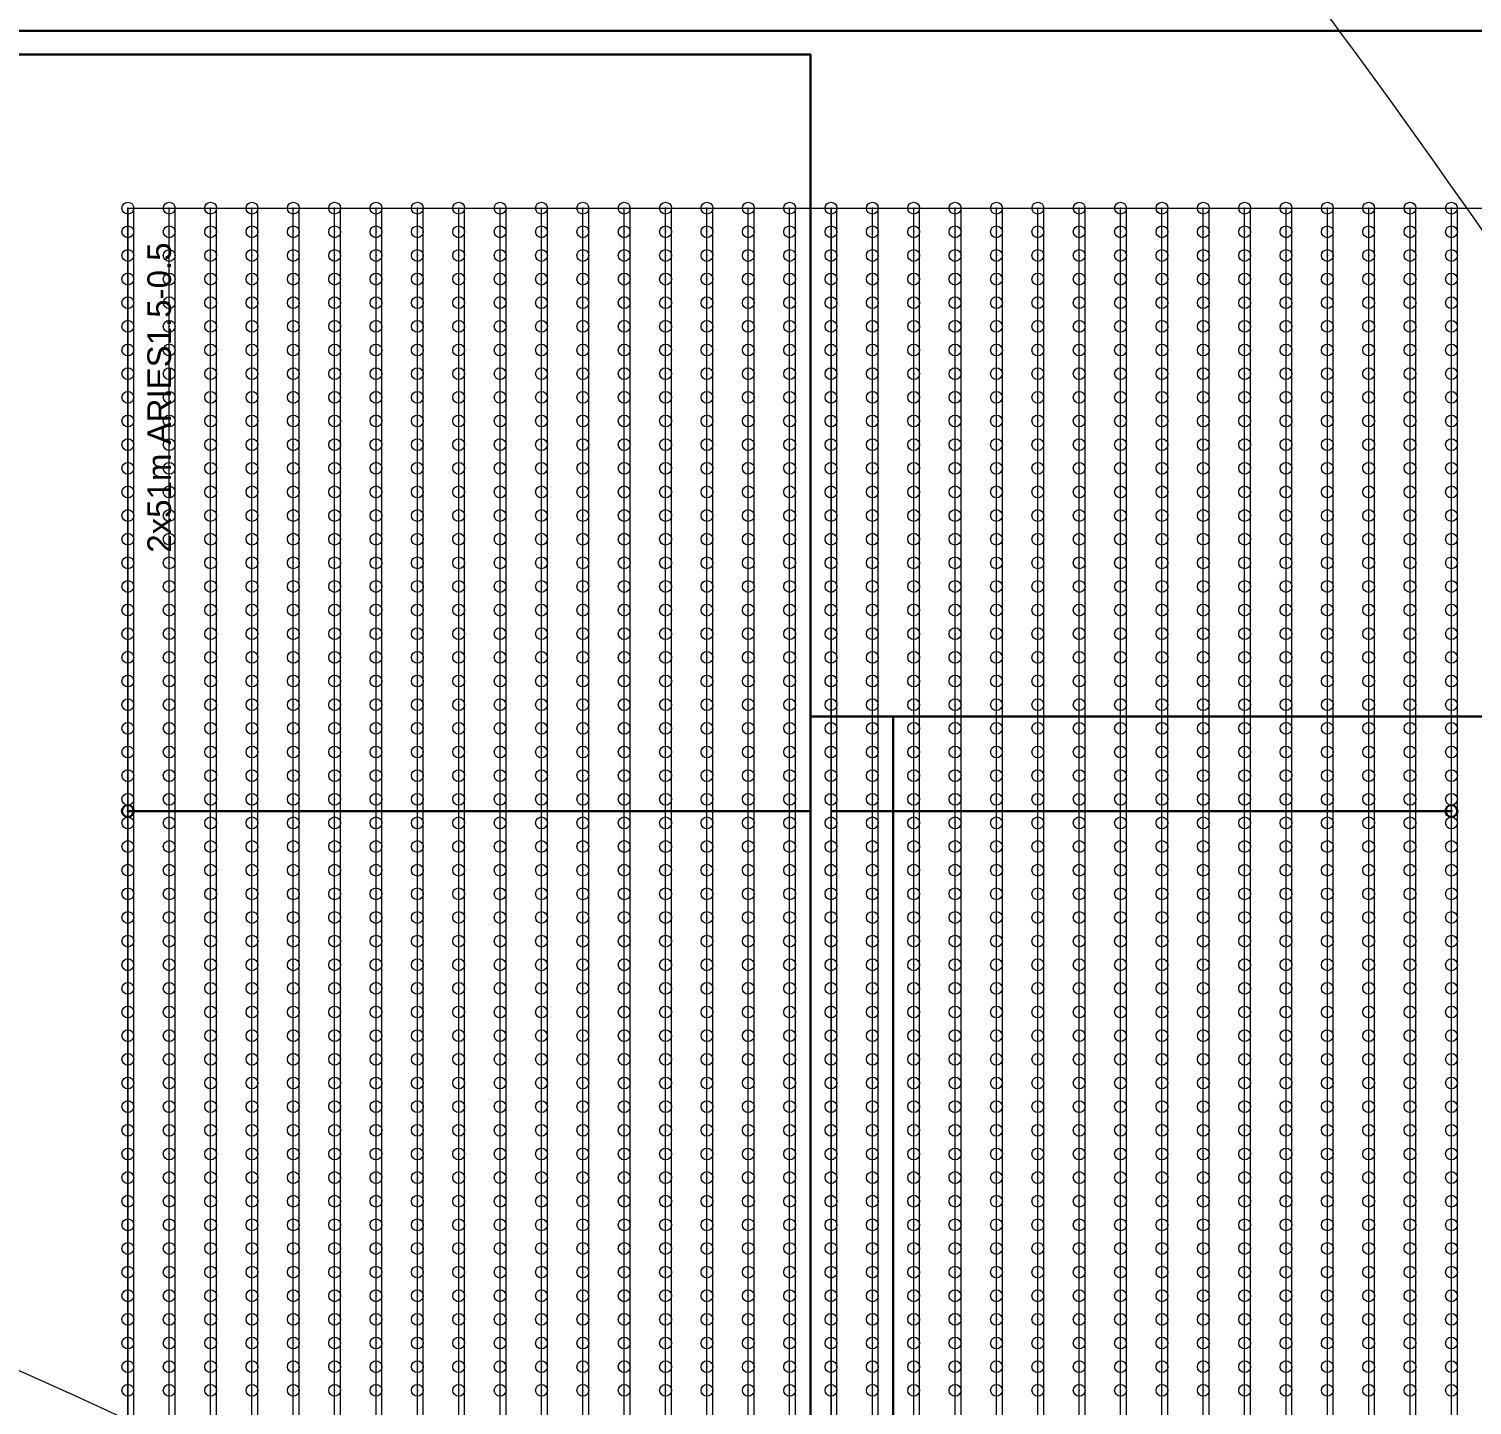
# Model space of a CAD drawing. Extents: x -405 to 744, y -1220 to 687.
# Drawn here: x 278.9 to 401.1, y -85.3 to 31.2 of the extents above; entities that cross this region are included whole.
import ezdxf

# ---------------------------------------------------------------- set-up
doc = ezdxf.new("R2010")
doc.units = 0
doc.header["$PDMODE"] = 32
doc.header["$PDSIZE"] = 1
doc.layers.get('0').update_dxf_attribs({"linetype": 'CONTINUOUS', "lineweight": 9})
doc.layers.get('Defpoints').update_dxf_attribs({"linetype": 'CONTINUOUS'})
for name, color, linetype, lineweight in [('Curvas', 8, 'CONTINUOUS', 9), ('Cálculos', 154, 'CONTINUOUS', 9), ('Estacas-uva', 8, 'CONTINUOUS', 15), ('Limite de Válvulas', 7, 'CONTINUOUS', 9), ('LP050-PN040', 4, 'CONTINUOUS', 30), ('LP075-PN040', 1, 'CONTINUOUS', 30), ('LP100-PN040', 160, 'CONTINUOUS', 30), ('Poligonal', 7, 'CONTINUOUS', 30), ('T-nº de emissor', 7, 'CONTINUOUS', 9), ('Tubo Gotejador', 72, 'CONTINUOUS', 9)]:
    doc.layers.add(name, color=color, linetype=linetype, lineweight=lineweight)
doc.layers.add('Final de Ramal 50', color=4, linetype='CONTINUOUS', lineweight=30, plot=False)
doc.styles.add('TEXTO EMISSOR', font='arial.ttf', dxfattribs={"height": 2})
doc.dimstyles.new('2xARIES1.5-0.5', dxfattribs={"dimscale": 0, "dimtxt": 3, "dimasz": 0.01, "dimexe": 0, "dimexo": 0, "dimgap": 1.5, "dimtad": 3, "dimjust": 1, "dimdec": 0, "dimzin": 12, "dimdsep": 46, "dimtxsty": 'TEXTO EMISSOR', "dimblk": 'NONE', "dimcen": 2.5, "dimse1": 1, "dimse2": 1, "dimsd1": 1, "dimsd2": 1, "dimclrd": 7, "dimclre": 7, "dimclrt": 256, "dimadec": 0, "dimazin": 0, "dimtfac": 1, "dimtdec": 0, "dimtmove": 0, "dimatfit": 3, "dimldrblk": 'OPEN', "dimfxl": 1, "dimtolj": 1, "dimtzin": 0, "dimarcsym": 0})

# ---------------------------------------------------------------- blocks, each defined once
blk = doc.blocks.new('*D163')
at = {"layer": 'Defpoints', "color": 0}
for p in [(287.3, -35), (291.3, -35), (287.3, -129)]:
    blk.add_point(p, dxfattribs=at)
at = {"layer": 'T-nº de emissor', "insert": (288.766, -112.976), "char_height": 2, "attachment_point": 5, "rotation": 90, "style": 'TEXTO EMISSOR'}
blk.add_mtext('\\A1;2x94m ARIES1.5-0.5', dxfattribs=at)
blk = doc.blocks.new('_None')
blk = doc.blocks.new('_OPEN')
at = {"color": 0, "linetype": 'ByBlock'}
for p, q in [((-1, 0), (0, 0)), ((0, 0), (-1, 0)), ((0, 0), (-1, 0))]:
    blk.add_line(p, q, dxfattribs=at)
blk = doc.blocks.new('*D166')
at = {"layer": 'Defpoints', "color": 0}
for p in [(287.3, 16), (287.3, -35), (292.5, -35)]:
    blk.add_point(p, dxfattribs=at)
at = {"layer": 'T-nº de emissor', "insert": (289.966, -0.024), "char_height": 2, "attachment_point": 5, "rotation": 90, "style": 'TEXTO EMISSOR'}
blk.add_mtext('\\A1;2x51m ARIES1.5-0.5', dxfattribs=at)

msp = doc.modelspace()

# ---------------------------------------------------------------- linework, layer by layer
at = {"layer": 'Curvas'}
for points in [[(-90, 210), (-90, 84), (-70, -41), (40, -156), (170, -226), (355, -256), (470, -316), (545, -321), (610, -326)], [(-60, 210), (-50, 20), (50, -60), (240, -70), (380, -140), (480, -180), (580, -180), (630, -170)], [(-20, 210), (-30, 120), (24.8, 0), (94.8, 0), (204.8, 50), (334.8, 80), (404.8, 10), (484.8, -70), (614.8, -50), (644.8, -30)]]:
    msp.add_spline(points, degree=3, dxfattribs=at)
at = {"layer": 'Cálculos'}
for points in [[(24.8, 31), (524.8, 31)], [(38.6, 31), (524.8, 31)]]:
    msp.add_lwpolyline(points, dxfattribs=at)
at = {"layer": 'Estacas-uva'}
for p in [(287.3, 16), (290.8, 16), (294.3, 16), (297.8, 16), (301.3, 16), (304.8, 16), (308.3, 16), (311.8, 16), (315.3, 16), (318.8, 16), (322.3, 16), (325.8, 16), (329.3, 16), (332.8, 16), (336.3, 16), (339.8, 16), (343.3, 16), (346.8, 16), (350.3, 16), (353.8, 16), (357.3, 16), (360.8, 16), (364.3, 16), (367.8, 16), (371.3, 16), (374.8, 16), (378.3, 16), (381.8, 16), (385.3, 16), (388.8, 16), (392.3, 16), (395.8, 16), (399.3, 16), (287.3, 14), (290.8, 14), (294.3, 14), (297.8, 14), (301.3, 14), (304.8, 14), (308.3, 14), (311.8, 14), (315.3, 14), (318.8, 14), (322.3, 14), (325.8, 14), (329.3, 14), (332.8, 14), (336.3, 14), (339.8, 14), (343.3, 14), (346.8, 14), (350.3, 14), (353.8, 14), (357.3, 14), (360.8, 14), (364.3, 14), (367.8, 14), (371.3, 14), (374.8, 14), (378.3, 14), (381.8, 14), (385.3, 14), (388.8, 14), (392.3, 14), (395.8, 14), (399.3, 14), (287.3, 12), (290.8, 12), (294.3, 12), (297.8, 12), (301.3, 12), (304.8, 12), (308.3, 12), (311.8, 12), (315.3, 12), (318.8, 12), (322.3, 12), (325.8, 12), (329.3, 12), (332.8, 12), (336.3, 12), (339.8, 12), (343.3, 12), (346.8, 12), (350.3, 12), (353.8, 12), (357.3, 12), (360.8, 12), (364.3, 12), (367.8, 12), (371.3, 12), (374.8, 12), (378.3, 12), (381.8, 12), (385.3, 12), (388.8, 12), (392.3, 12), (395.8, 12), (399.3, 12), (287.3, 10), (290.8, 10), (294.3, 10), (297.8, 10), (301.3, 10), (304.8, 10), (308.3, 10), (311.8, 10), (315.3, 10), (318.8, 10), (322.3, 10), (325.8, 10), (329.3, 10), (332.8, 10), (336.3, 10), (339.8, 10), (343.3, 10), (346.8, 10), (350.3, 10), (353.8, 10), (357.3, 10), (360.8, 10), (364.3, 10), (367.8, 10), (371.3, 10), (374.8, 10), (378.3, 10), (381.8, 10), (385.3, 10), (388.8, 10), (392.3, 10), (395.8, 10), (399.3, 10), (287.3, 8), (290.8, 8), (294.3, 8), (297.8, 8), (301.3, 8), (304.8, 8), (308.3, 8), (311.8, 8), (315.3, 8), (318.8, 8), (322.3, 8), (325.8, 8), (329.3, 8), (332.8, 8), (336.3, 8), (339.8, 8), (343.3, 8), (346.8, 8), (350.3, 8), (353.8, 8), (357.3, 8), (360.8, 8), (364.3, 8), (367.8, 8), (371.3, 8), (374.8, 8), (378.3, 8), (381.8, 8), (385.3, 8), (388.8, 8), (392.3, 8), (395.8, 8), (399.3, 8), (287.3, 6), (290.8, 6), (294.3, 6), (297.8, 6), (301.3, 6), (304.8, 6), (308.3, 6), (311.8, 6), (315.3, 6), (318.8, 6), (322.3, 6), (325.8, 6), (329.3, 6), (332.8, 6), (336.3, 6), (339.8, 6), (343.3, 6), (346.8, 6), (350.3, 6), (353.8, 6), (357.3, 6), (360.8, 6), (364.3, 6), (367.8, 6), (371.3, 6), (374.8, 6), (378.3, 6), (381.8, 6), (385.3, 6), (388.8, 6), (392.3, 6), (395.8, 6), (399.3, 6), (287.3, 4), (290.8, 4), (294.3, 4), (297.8, 4), (301.3, 4), (304.8, 4), (308.3, 4), (311.8, 4), (315.3, 4), (318.8, 4), (322.3, 4), (325.8, 4), (329.3, 4), (332.8, 4), (336.3, 4), (339.8, 4), (343.3, 4), (346.8, 4), (350.3, 4), (353.8, 4), (357.3, 4), (360.8, 4), (364.3, 4), (367.8, 4), (371.3, 4), (374.8, 4), (378.3, 4), (381.8, 4), (385.3, 4), (388.8, 4), (392.3, 4), (395.8, 4), (399.3, 4), (287.3, 2), (290.8, 2), (294.3, 2), (297.8, 2), (301.3, 2), (304.8, 2), (308.3, 2), (311.8, 2), (315.3, 2), (318.8, 2), (322.3, 2), (325.8, 2), (329.3, 2), (332.8, 2), (336.3, 2), (339.8, 2), (343.3, 2), (346.8, 2), (350.3, 2), (353.8, 2), (357.3, 2), (360.8, 2), (364.3, 2), (367.8, 2), (371.3, 2), (374.8, 2), (378.3, 2), (381.8, 2), (385.3, 2), (388.8, 2), (392.3, 2), (395.8, 2), (399.3, 2), (287.3, 0), (290.8, 0), (294.3, 0), (297.8, 0), (301.3, 0), (304.8, 0), (308.3, 0), (311.8, 0), (315.3, 0), (318.8, 0), (322.3, 0), (325.8, 0), (329.3, 0), (332.8, 0), (336.3, 0), (339.8, 0), (343.3, 0), (346.8, 0), (350.3, 0), (353.8, 0), (357.3, 0), (360.8, 0), (364.3, 0), (367.8, 0), (371.3, 0), (374.8, 0), (378.3, 0), (381.8, 0), (385.3, 0), (388.8, 0), (392.3, 0), (395.8, 0), (399.3, 0), (287.3, -2), (290.8, -2), (294.3, -2), (297.8, -2), (301.3, -2), (304.8, -2), (308.3, -2), (311.8, -2), (315.3, -2), (318.8, -2), (322.3, -2), (325.8, -2), (329.3, -2), (332.8, -2), (336.3, -2), (339.8, -2), (343.3, -2), (346.8, -2), (350.3, -2), (353.8, -2), (357.3, -2), (360.8, -2), (364.3, -2), (367.8, -2), (371.3, -2), (374.8, -2), (378.3, -2), (381.8, -2), (385.3, -2), (388.8, -2), (392.3, -2), (395.8, -2), (399.3, -2), (287.3, -4), (290.8, -4), (294.3, -4), (297.8, -4), (301.3, -4), (304.8, -4), (308.3, -4), (311.8, -4), (315.3, -4), (318.8, -4), (322.3, -4), (325.8, -4), (329.3, -4), (332.8, -4), (336.3, -4), (339.8, -4), (343.3, -4), (346.8, -4), (350.3, -4), (353.8, -4), (357.3, -4), (360.8, -4), (364.3, -4), (367.8, -4), (371.3, -4), (374.8, -4), (378.3, -4), (381.8, -4), (385.3, -4), (388.8, -4), (392.3, -4), (395.8, -4), (399.3, -4), (287.3, -6), (290.8, -6), (294.3, -6), (297.8, -6), (301.3, -6), (304.8, -6), (308.3, -6), (311.8, -6), (315.3, -6), (318.8, -6), (322.3, -6), (325.8, -6), (329.3, -6), (332.8, -6), (336.3, -6), (339.8, -6), (343.3, -6), (346.8, -6), (350.3, -6), (353.8, -6), (357.3, -6), (360.8, -6), (364.3, -6), (367.8, -6), (371.3, -6), (374.8, -6), (378.3, -6), (381.8, -6), (385.3, -6), (388.8, -6), (392.3, -6), (395.8, -6), (399.3, -6), (287.3, -8), (290.8, -8), (294.3, -8), (297.8, -8), (301.3, -8), (304.8, -8), (308.3, -8), (311.8, -8), (315.3, -8), (318.8, -8), (322.3, -8), (325.8, -8), (329.3, -8), (332.8, -8), (336.3, -8), (339.8, -8), (343.3, -8), (346.8, -8), (350.3, -8), (353.8, -8), (357.3, -8), (360.8, -8), (364.3, -8), (367.8, -8), (371.3, -8), (374.8, -8), (378.3, -8), (381.8, -8), (385.3, -8), (388.8, -8), (392.3, -8), (395.8, -8), (399.3, -8), (287.3, -10), (290.8, -10), (294.3, -10), (297.8, -10), (301.3, -10), (304.8, -10), (308.3, -10), (311.8, -10), (315.3, -10), (318.8, -10), (322.3, -10), (325.8, -10), (329.3, -10), (332.8, -10), (336.3, -10), (339.8, -10), (343.3, -10), (346.8, -10), (350.3, -10), (353.8, -10), (357.3, -10), (360.8, -10), (364.3, -10), (367.8, -10), (371.3, -10), (374.8, -10), (378.3, -10), (381.8, -10), (385.3, -10), (388.8, -10), (392.3, -10), (395.8, -10), (399.3, -10), (287.3, -12), (290.8, -12), (294.3, -12), (297.8, -12), (301.3, -12), (304.8, -12), (308.3, -12), (311.8, -12), (315.3, -12), (318.8, -12), (322.3, -12), (325.8, -12), (329.3, -12), (332.8, -12), (336.3, -12), (339.8, -12), (343.3, -12), (346.8, -12), (350.3, -12), (353.8, -12), (357.3, -12), (360.8, -12), (364.3, -12), (367.8, -12), (371.3, -12), (374.8, -12), (378.3, -12), (381.8, -12), (385.3, -12), (388.8, -12), (392.3, -12), (395.8, -12), (399.3, -12), (287.3, -14), (290.8, -14), (294.3, -14), (297.8, -14), (301.3, -14), (304.8, -14), (308.3, -14), (311.8, -14), (315.3, -14), (318.8, -14), (322.3, -14), (325.8, -14), (329.3, -14), (332.8, -14), (336.3, -14), (339.8, -14), (343.3, -14), (346.8, -14), (350.3, -14), (353.8, -14), (357.3, -14), (360.8, -14), (364.3, -14), (367.8, -14), (371.3, -14), (374.8, -14), (378.3, -14), (381.8, -14), (385.3, -14), (388.8, -14), (392.3, -14), (395.8, -14), (399.3, -14), (287.3, -16), (290.8, -16), (294.3, -16), (297.8, -16), (301.3, -16), (304.8, -16), (308.3, -16), (311.8, -16), (315.3, -16), (318.8, -16), (322.3, -16), (325.8, -16), (329.3, -16), (332.8, -16), (336.3, -16), (339.8, -16), (343.3, -16), (346.8, -16), (350.3, -16), (353.8, -16), (357.3, -16), (360.8, -16), (364.3, -16), (367.8, -16), (371.3, -16), (374.8, -16), (378.3, -16), (381.8, -16), (385.3, -16), (388.8, -16), (392.3, -16), (395.8, -16), (399.3, -16), (287.3, -18), (290.8, -18), (294.3, -18), (297.8, -18), (301.3, -18), (304.8, -18), (308.3, -18), (311.8, -18), (315.3, -18), (318.8, -18), (322.3, -18), (325.8, -18), (329.3, -18), (332.8, -18), (336.3, -18), (339.8, -18), (343.3, -18), (346.8, -18), (350.3, -18), (353.8, -18), (357.3, -18), (360.8, -18), (364.3, -18), (367.8, -18), (371.3, -18), (374.8, -18), (378.3, -18), (381.8, -18), (385.3, -18), (388.8, -18), (392.3, -18), (395.8, -18), (399.3, -18), (287.3, -20), (290.8, -20), (294.3, -20), (297.8, -20), (301.3, -20), (304.8, -20), (308.3, -20), (311.8, -20), (315.3, -20), (318.8, -20), (322.3, -20), (325.8, -20), (329.3, -20), (332.8, -20), (336.3, -20), (339.8, -20), (343.3, -20), (346.8, -20), (350.3, -20), (353.8, -20), (357.3, -20), (360.8, -20), (364.3, -20), (367.8, -20), (371.3, -20), (374.8, -20), (378.3, -20), (381.8, -20), (385.3, -20), (388.8, -20), (392.3, -20), (395.8, -20), (399.3, -20), (287.3, -22), (290.8, -22), (294.3, -22), (297.8, -22), (301.3, -22), (304.8, -22), (308.3, -22), (311.8, -22), (315.3, -22), (318.8, -22), (322.3, -22), (325.8, -22), (329.3, -22), (332.8, -22), (336.3, -22), (339.8, -22), (343.3, -22), (346.8, -22), (350.3, -22), (353.8, -22), (357.3, -22), (360.8, -22), (364.3, -22), (367.8, -22), (371.3, -22), (374.8, -22), (378.3, -22), (381.8, -22), (385.3, -22), (388.8, -22), (392.3, -22), (395.8, -22), (399.3, -22), (287.3, -24), (290.8, -24), (294.3, -24), (297.8, -24), (301.3, -24), (304.8, -24), (308.3, -24), (311.8, -24), (315.3, -24), (318.8, -24), (322.3, -24), (325.8, -24), (329.3, -24), (332.8, -24), (336.3, -24), (339.8, -24), (343.3, -24), (346.8, -24), (350.3, -24), (353.8, -24), (357.3, -24), (360.8, -24), (364.3, -24), (367.8, -24), (371.3, -24), (374.8, -24), (378.3, -24), (381.8, -24), (385.3, -24), (388.8, -24), (392.3, -24), (395.8, -24), (399.3, -24), (287.3, -26), (290.8, -26), (294.3, -26), (297.8, -26), (301.3, -26), (304.8, -26), (308.3, -26), (311.8, -26), (315.3, -26), (318.8, -26), (322.3, -26), (325.8, -26), (329.3, -26), (332.8, -26), (336.3, -26), (339.8, -26), (343.3, -26), (346.8, -26), (350.3, -26), (353.8, -26), (357.3, -26), (360.8, -26), (364.3, -26), (367.8, -26), (371.3, -26), (374.8, -26), (378.3, -26), (381.8, -26), (385.3, -26), (388.8, -26), (392.3, -26), (395.8, -26), (399.3, -26), (287.3, -28), (290.8, -28), (294.3, -28), (297.8, -28), (301.3, -28), (304.8, -28), (308.3, -28), (311.8, -28), (315.3, -28), (318.8, -28), (322.3, -28), (325.8, -28), (329.3, -28), (332.8, -28), (336.3, -28), (339.8, -28), (343.3, -28), (346.8, -28), (350.3, -28), (353.8, -28), (357.3, -28), (360.8, -28), (364.3, -28), (367.8, -28), (371.3, -28), (374.8, -28), (378.3, -28), (381.8, -28), (385.3, -28), (388.8, -28), (392.3, -28), (395.8, -28), (399.3, -28), (287.3, -30), (290.8, -30), (294.3, -30), (297.8, -30), (301.3, -30), (304.8, -30), (308.3, -30), (311.8, -30), (315.3, -30), (318.8, -30), (322.3, -30), (325.8, -30), (329.3, -30), (332.8, -30), (336.3, -30), (339.8, -30), (343.3, -30), (346.8, -30), (350.3, -30), (353.8, -30), (357.3, -30), (360.8, -30), (364.3, -30), (367.8, -30), (371.3, -30), (374.8, -30), (378.3, -30), (381.8, -30), (385.3, -30), (388.8, -30), (392.3, -30), (395.8, -30), (399.3, -30), (287.3, -32), (290.8, -32), (294.3, -32), (297.8, -32), (301.3, -32), (304.8, -32), (308.3, -32), (311.8, -32), (315.3, -32), (318.8, -32), (322.3, -32), (325.8, -32), (329.3, -32), (332.8, -32), (336.3, -32), (339.8, -32), (343.3, -32), (346.8, -32), (350.3, -32), (353.8, -32), (357.3, -32), (360.8, -32), (364.3, -32), (367.8, -32), (371.3, -32), (374.8, -32), (378.3, -32), (381.8, -32), (385.3, -32), (388.8, -32), (392.3, -32), (395.8, -32), (399.3, -32), (287.3, -34), (290.8, -34), (294.3, -34), (297.8, -34), (301.3, -34), (304.8, -34), (308.3, -34), (311.8, -34), (315.3, -34), (318.8, -34), (322.3, -34), (325.8, -34), (329.3, -34), (332.8, -34), (336.3, -34), (339.8, -34), (343.3, -34), (346.8, -34), (350.3, -34), (353.8, -34), (357.3, -34), (360.8, -34), (364.3, -34), (367.8, -34), (371.3, -34), (374.8, -34), (378.3, -34), (381.8, -34), (385.3, -34), (388.8, -34), (392.3, -34), (395.8, -34), (399.3, -34), (287.3, -36), (290.8, -36), (294.3, -36), (297.8, -36), (301.3, -36), (304.8, -36), (308.3, -36), (311.8, -36), (315.3, -36), (318.8, -36), (322.3, -36), (325.8, -36), (329.3, -36), (332.8, -36), (336.3, -36), (339.8, -36), (343.3, -36), (346.8, -36), (350.3, -36), (353.8, -36), (357.3, -36), (360.8, -36), (364.3, -36), (367.8, -36), (371.3, -36), (374.8, -36), (378.3, -36), (381.8, -36), (385.3, -36), (388.8, -36), (392.3, -36), (395.8, -36), (399.3, -36), (287.3, -38), (290.8, -38), (294.3, -38), (297.8, -38), (301.3, -38), (304.8, -38), (308.3, -38), (311.8, -38), (315.3, -38), (318.8, -38), (322.3, -38), (325.8, -38), (329.3, -38), (332.8, -38), (336.3, -38), (339.8, -38), (343.3, -38), (346.8, -38), (350.3, -38), (353.8, -38), (357.3, -38), (360.8, -38), (364.3, -38), (367.8, -38), (371.3, -38), (374.8, -38), (378.3, -38), (381.8, -38), (385.3, -38), (388.8, -38), (392.3, -38), (395.8, -38), (399.3, -38), (287.3, -40), (290.8, -40), (294.3, -40), (297.8, -40), (301.3, -40), (304.8, -40), (308.3, -40), (311.8, -40), (315.3, -40), (318.8, -40), (322.3, -40), (325.8, -40), (329.3, -40), (332.8, -40), (336.3, -40), (339.8, -40), (343.3, -40), (346.8, -40), (350.3, -40), (353.8, -40), (357.3, -40), (360.8, -40), (364.3, -40), (367.8, -40), (371.3, -40), (374.8, -40), (378.3, -40), (381.8, -40), (385.3, -40), (388.8, -40), (392.3, -40), (395.8, -40), (399.3, -40), (287.3, -42), (290.8, -42), (294.3, -42), (297.8, -42), (301.3, -42), (304.8, -42), (308.3, -42), (311.8, -42), (315.3, -42), (318.8, -42), (322.3, -42), (325.8, -42), (329.3, -42), (332.8, -42), (336.3, -42), (339.8, -42), (343.3, -42), (346.8, -42), (350.3, -42), (353.8, -42), (357.3, -42), (360.8, -42), (364.3, -42), (367.8, -42), (371.3, -42), (374.8, -42), (378.3, -42), (381.8, -42), (385.3, -42), (388.8, -42), (392.3, -42), (395.8, -42), (399.3, -42), (287.3, -44), (290.8, -44), (294.3, -44), (297.8, -44), (301.3, -44), (304.8, -44), (308.3, -44), (311.8, -44), (315.3, -44), (318.8, -44), (322.3, -44), (325.8, -44), (329.3, -44), (332.8, -44), (336.3, -44), (339.8, -44), (343.3, -44), (346.8, -44), (350.3, -44), (353.8, -44), (357.3, -44), (360.8, -44), (364.3, -44), (367.8, -44), (371.3, -44), (374.8, -44), (378.3, -44), (381.8, -44), (385.3, -44), (388.8, -44), (392.3, -44), (395.8, -44), (399.3, -44), (287.3, -46), (290.8, -46), (294.3, -46), (297.8, -46), (301.3, -46), (304.8, -46), (308.3, -46), (311.8, -46), (315.3, -46), (318.8, -46), (322.3, -46), (325.8, -46), (329.3, -46), (332.8, -46), (336.3, -46), (339.8, -46), (343.3, -46), (346.8, -46), (350.3, -46), (353.8, -46), (357.3, -46), (360.8, -46), (364.3, -46), (367.8, -46), (371.3, -46), (374.8, -46), (378.3, -46), (381.8, -46), (385.3, -46), (388.8, -46), (392.3, -46), (395.8, -46), (399.3, -46), (287.3, -48), (290.8, -48), (294.3, -48), (297.8, -48), (301.3, -48), (304.8, -48), (308.3, -48), (311.8, -48), (315.3, -48), (318.8, -48), (322.3, -48), (325.8, -48), (329.3, -48), (332.8, -48), (336.3, -48), (339.8, -48), (343.3, -48), (346.8, -48), (350.3, -48), (353.8, -48), (357.3, -48), (360.8, -48), (364.3, -48), (367.8, -48), (371.3, -48), (374.8, -48), (378.3, -48), (381.8, -48), (385.3, -48), (388.8, -48), (392.3, -48), (395.8, -48), (399.3, -48), (287.3, -50), (290.8, -50), (294.3, -50), (297.8, -50), (301.3, -50), (304.8, -50), (308.3, -50), (311.8, -50), (315.3, -50), (318.8, -50), (322.3, -50), (325.8, -50), (329.3, -50), (332.8, -50), (336.3, -50), (339.8, -50), (343.3, -50), (346.8, -50), (350.3, -50), (353.8, -50), (357.3, -50), (360.8, -50), (364.3, -50), (367.8, -50), (371.3, -50), (374.8, -50), (378.3, -50), (381.8, -50), (385.3, -50), (388.8, -50), (392.3, -50), (395.8, -50), (399.3, -50), (287.3, -52), (290.8, -52), (294.3, -52), (297.8, -52), (301.3, -52), (304.8, -52), (308.3, -52), (311.8, -52), (315.3, -52), (318.8, -52), (322.3, -52), (325.8, -52), (329.3, -52), (332.8, -52), (336.3, -52), (339.8, -52), (343.3, -52), (346.8, -52), (350.3, -52), (353.8, -52), (357.3, -52), (360.8, -52), (364.3, -52), (367.8, -52), (371.3, -52), (374.8, -52), (378.3, -52), (381.8, -52), (385.3, -52), (388.8, -52), (392.3, -52), (395.8, -52), (399.3, -52), (287.3, -54), (290.8, -54), (294.3, -54), (297.8, -54), (301.3, -54), (304.8, -54), (308.3, -54), (311.8, -54), (315.3, -54), (318.8, -54), (322.3, -54), (325.8, -54), (329.3, -54), (332.8, -54), (336.3, -54), (339.8, -54), (343.3, -54), (346.8, -54), (350.3, -54), (353.8, -54), (357.3, -54), (360.8, -54), (364.3, -54), (367.8, -54), (371.3, -54), (374.8, -54), (378.3, -54), (381.8, -54), (385.3, -54), (388.8, -54), (392.3, -54), (395.8, -54), (399.3, -54), (287.3, -56), (290.8, -56), (294.3, -56), (297.8, -56), (301.3, -56), (304.8, -56), (308.3, -56), (311.8, -56), (315.3, -56), (318.8, -56), (322.3, -56), (325.8, -56), (329.3, -56), (332.8, -56), (336.3, -56), (339.8, -56), (343.3, -56), (346.8, -56), (350.3, -56), (353.8, -56), (357.3, -56), (360.8, -56), (364.3, -56), (367.8, -56), (371.3, -56), (374.8, -56), (378.3, -56), (381.8, -56), (385.3, -56), (388.8, -56), (392.3, -56), (395.8, -56), (399.3, -56), (287.3, -58), (290.8, -58), (294.3, -58), (297.8, -58), (301.3, -58), (304.8, -58), (308.3, -58), (311.8, -58), (315.3, -58), (318.8, -58), (322.3, -58), (325.8, -58), (329.3, -58), (332.8, -58), (336.3, -58), (339.8, -58), (343.3, -58), (346.8, -58), (350.3, -58), (353.8, -58), (357.3, -58), (360.8, -58), (364.3, -58), (367.8, -58), (371.3, -58), (374.8, -58), (378.3, -58), (381.8, -58), (385.3, -58), (388.8, -58), (392.3, -58), (395.8, -58), (399.3, -58), (287.3, -60), (290.8, -60), (294.3, -60), (297.8, -60), (301.3, -60), (304.8, -60), (308.3, -60), (311.8, -60), (315.3, -60), (318.8, -60), (322.3, -60), (325.8, -60), (329.3, -60), (332.8, -60), (336.3, -60), (339.8, -60), (343.3, -60), (346.8, -60), (350.3, -60), (353.8, -60), (357.3, -60), (360.8, -60), (364.3, -60), (367.8, -60), (371.3, -60), (374.8, -60), (378.3, -60), (381.8, -60), (385.3, -60), (388.8, -60), (392.3, -60), (395.8, -60), (399.3, -60), (287.3, -62), (290.8, -62), (294.3, -62), (297.8, -62), (301.3, -62), (304.8, -62), (308.3, -62), (311.8, -62), (315.3, -62), (318.8, -62), (322.3, -62), (325.8, -62), (329.3, -62), (332.8, -62), (336.3, -62), (339.8, -62), (343.3, -62), (346.8, -62), (350.3, -62), (353.8, -62), (357.3, -62), (360.8, -62), (364.3, -62), (367.8, -62), (371.3, -62), (374.8, -62), (378.3, -62), (381.8, -62), (385.3, -62), (388.8, -62), (392.3, -62), (395.8, -62), (399.3, -62), (287.3, -64), (290.8, -64), (294.3, -64), (297.8, -64), (301.3, -64), (304.8, -64), (308.3, -64), (311.8, -64), (315.3, -64), (318.8, -64), (322.3, -64), (325.8, -64), (329.3, -64), (332.8, -64), (336.3, -64), (339.8, -64), (343.3, -64), (346.8, -64), (350.3, -64), (353.8, -64), (357.3, -64), (360.8, -64), (364.3, -64), (367.8, -64), (371.3, -64), (374.8, -64), (378.3, -64), (381.8, -64), (385.3, -64), (388.8, -64), (392.3, -64), (395.8, -64), (399.3, -64), (287.3, -66), (290.8, -66), (294.3, -66), (297.8, -66), (301.3, -66), (304.8, -66), (308.3, -66), (311.8, -66), (315.3, -66), (318.8, -66), (322.3, -66), (325.8, -66), (329.3, -66), (332.8, -66), (336.3, -66), (339.8, -66), (343.3, -66), (346.8, -66), (350.3, -66), (353.8, -66), (357.3, -66), (360.8, -66), (364.3, -66), (367.8, -66), (371.3, -66), (374.8, -66), (378.3, -66), (381.8, -66), (385.3, -66), (388.8, -66), (392.3, -66), (395.8, -66), (399.3, -66), (287.3, -68), (290.8, -68), (294.3, -68), (297.8, -68), (301.3, -68), (304.8, -68), (308.3, -68), (311.8, -68), (315.3, -68), (318.8, -68), (322.3, -68), (325.8, -68), (329.3, -68), (332.8, -68), (336.3, -68), (339.8, -68), (343.3, -68), (346.8, -68), (350.3, -68), (353.8, -68), (357.3, -68), (360.8, -68), (364.3, -68), (367.8, -68), (371.3, -68), (374.8, -68), (378.3, -68), (381.8, -68), (385.3, -68), (388.8, -68), (392.3, -68), (395.8, -68), (399.3, -68), (287.3, -70), (290.8, -70), (294.3, -70), (297.8, -70), (301.3, -70), (304.8, -70), (308.3, -70), (311.8, -70), (315.3, -70), (318.8, -70), (322.3, -70), (325.8, -70), (329.3, -70), (332.8, -70), (336.3, -70), (339.8, -70), (343.3, -70), (346.8, -70), (350.3, -70), (353.8, -70), (357.3, -70), (360.8, -70), (364.3, -70), (367.8, -70), (371.3, -70), (374.8, -70), (378.3, -70), (381.8, -70), (385.3, -70), (388.8, -70), (392.3, -70), (395.8, -70), (399.3, -70), (287.3, -72), (290.8, -72), (294.3, -72), (297.8, -72), (301.3, -72), (304.8, -72), (308.3, -72), (311.8, -72), (315.3, -72), (318.8, -72), (322.3, -72), (325.8, -72), (329.3, -72), (332.8, -72), (336.3, -72), (339.8, -72), (343.3, -72), (346.8, -72), (350.3, -72), (353.8, -72), (357.3, -72), (360.8, -72), (364.3, -72), (367.8, -72), (371.3, -72), (374.8, -72), (378.3, -72), (381.8, -72), (385.3, -72), (388.8, -72), (392.3, -72), (395.8, -72), (399.3, -72), (287.3, -74), (290.8, -74), (294.3, -74), (297.8, -74), (301.3, -74), (304.8, -74), (308.3, -74), (311.8, -74), (315.3, -74), (318.8, -74), (322.3, -74), (325.8, -74), (329.3, -74), (332.8, -74), (336.3, -74), (339.8, -74), (343.3, -74), (346.8, -74), (350.3, -74), (353.8, -74), (357.3, -74), (360.8, -74), (364.3, -74), (367.8, -74), (371.3, -74), (374.8, -74), (378.3, -74), (381.8, -74), (385.3, -74), (388.8, -74), (392.3, -74), (395.8, -74), (399.3, -74), (287.3, -76), (290.8, -76), (294.3, -76), (297.8, -76), (301.3, -76), (304.8, -76), (308.3, -76), (311.8, -76), (315.3, -76), (318.8, -76), (322.3, -76), (325.8, -76), (329.3, -76), (332.8, -76), (336.3, -76), (339.8, -76), (343.3, -76), (346.8, -76), (350.3, -76), (353.8, -76), (357.3, -76), (360.8, -76), (364.3, -76), (367.8, -76), (371.3, -76), (374.8, -76), (378.3, -76), (381.8, -76), (385.3, -76), (388.8, -76), (392.3, -76), (395.8, -76), (399.3, -76), (287.3, -78), (290.8, -78), (294.3, -78), (297.8, -78), (301.3, -78), (304.8, -78), (308.3, -78), (311.8, -78), (315.3, -78), (318.8, -78), (322.3, -78), (325.8, -78), (329.3, -78), (332.8, -78), (336.3, -78), (339.8, -78), (343.3, -78), (346.8, -78), (350.3, -78), (353.8, -78), (357.3, -78), (360.8, -78), (364.3, -78), (367.8, -78), (371.3, -78), (374.8, -78), (378.3, -78), (381.8, -78), (385.3, -78), (388.8, -78), (392.3, -78), (395.8, -78), (399.3, -78), (287.3, -80), (290.8, -80), (294.3, -80), (297.8, -80), (301.3, -80), (304.8, -80), (308.3, -80), (311.8, -80), (315.3, -80), (318.8, -80), (322.3, -80), (325.8, -80), (329.3, -80), (332.8, -80), (336.3, -80), (339.8, -80), (343.3, -80), (346.8, -80), (350.3, -80), (353.8, -80), (357.3, -80), (360.8, -80), (364.3, -80), (367.8, -80), (371.3, -80), (374.8, -80), (378.3, -80), (381.8, -80), (385.3, -80), (388.8, -80), (392.3, -80), (395.8, -80), (399.3, -80), (287.3, -82), (290.8, -82), (294.3, -82), (297.8, -82), (301.3, -82), (304.8, -82), (308.3, -82), (311.8, -82), (315.3, -82), (318.8, -82), (322.3, -82), (325.8, -82), (329.3, -82), (332.8, -82), (336.3, -82), (339.8, -82), (343.3, -82), (346.8, -82), (350.3, -82), (353.8, -82), (357.3, -82), (360.8, -82), (364.3, -82), (367.8, -82), (371.3, -82), (374.8, -82), (378.3, -82), (381.8, -82), (385.3, -82), (388.8, -82), (392.3, -82), (395.8, -82), (399.3, -82), (287.3, -84), (290.8, -84), (294.3, -84), (297.8, -84), (301.3, -84), (304.8, -84), (308.3, -84), (311.8, -84), (315.3, -84), (318.8, -84), (322.3, -84), (325.8, -84), (329.3, -84), (332.8, -84), (336.3, -84), (339.8, -84), (343.3, -84), (346.8, -84), (350.3, -84), (353.8, -84), (357.3, -84), (360.8, -84), (364.3, -84), (367.8, -84), (371.3, -84), (374.8, -84), (378.3, -84), (381.8, -84), (385.3, -84), (388.8, -84), (392.3, -84), (395.8, -84), (399.3, -84)]:
    msp.add_point(p, dxfattribs=at)
at = {"layer": 'Final de Ramal 50'}
for p in [(287.3, -35), (399.3, -35)]:
    msp.add_point(p, dxfattribs=at)
at = {"layer": 'Limite de Válvulas'}
for points in [[(287.3, 16), (287.3, -274)], [(287.3, 16), (511.3, 16)], [(287.3, 16), (287.3, -16), (287.3, -35)], [(343.3, -274), (343.3, 16)], [(346.8, 16), (346.8, -274)], [(399.3, -274), (399.3, 16)], [(287.3, -35), (287.3, -129)]]:
    msp.add_lwpolyline(points, dxfattribs=at)
at = {"layer": 'LP050-PN040'}
for points in [[(287.3, -35), (333.05, -35)], [(351.05, -35), (399.3, -35)]]:
    msp.add_lwpolyline(points, dxfattribs=at)
at = {"layer": 'LP075-PN040'}
for points in [[(457.05, -27), (345.05, -27)], [(352.05, -27), (352.05, -35)], [(333.05, -35), (345.05, -35)], [(345.05, -35), (345.05, -187)], [(348.55, -35), (346.8, -35), (351.05, -35)], [(352.05, -35), (352.05, -187)]]:
    msp.add_lwpolyline(points, dxfattribs=at)
at = {"layer": 'LP100-PN040'}
msp.add_lwpolyline([(38.6, 29), (345.05, 29), (345.05, -27), (345.05, -35)], dxfattribs=at)
at = {"layer": 'Poligonal'}
msp.add_lwpolyline([(24.8, 31), (524.8, 31), (524.8, -289), (24.8, -289)], close=True, dxfattribs=at)
at = {"layer": 'Tubo Gotejador'}
for points in [[(287.3, -35), (287.3, 16)], [(287.8, -35), (287.8, 16)], [(290.8, -35), (290.8, 16)], [(291.3, -35), (291.3, 16)], [(294.3, -35), (294.3, 16)], [(294.8, -35), (294.8, 16)], [(297.8, -35), (297.8, 16)], [(298.3, -35), (298.3, 16)], [(301.3, -35), (301.3, 16)], [(301.8, -35), (301.8, 16)], [(304.8, -35), (304.8, 16)], [(305.3, -35), (305.3, 16)], [(308.3, -35), (308.3, 16)], [(308.8, -35), (308.8, 16)], [(311.8, -35), (311.8, 16)], [(312.3, -35), (312.3, 16)], [(315.3, -35), (315.3, 16)], [(315.8, -35), (315.8, 16)], [(318.8, -35), (318.8, 16)], [(319.3, -35), (319.3, 16)], [(322.3, -35), (322.3, 16)], [(322.8, -35), (322.8, 16)], [(325.8, -35), (325.8, 16)], [(326.3, -35), (326.3, 16)], [(329.3, -35), (329.3, 16)], [(329.8, -35), (329.8, 16)], [(332.8, -35), (332.8, 16)], [(333.3, -35), (333.3, 16)], [(336.3, -35), (336.3, 16)], [(336.8, -35), (336.8, 16)], [(339.8, -35), (339.8, 16)], [(340.3, -35), (340.3, 16)], [(343.3, -35), (343.3, 16)], [(343.8, -35), (343.8, 16)], [(346.8, -35), (346.8, 16)], [(347.3, -35), (347.3, 16)], [(350.3, -35), (350.3, 16)], [(350.8, -35), (350.8, 16)], [(353.8, -35), (353.8, 16)], [(354.3, -35), (354.3, 16)], [(357.3, -35), (357.3, 16)], [(357.8, -35), (357.8, 16)], [(360.8, -35), (360.8, 16)], [(361.3, -35), (361.3, 16)], [(364.3, -35), (364.3, 16)], [(364.8, -35), (364.8, 16)], [(367.8, -35), (367.8, 16)], [(368.3, -35), (368.3, 16)], [(371.3, -35), (371.3, 16)], [(371.8, -35), (371.8, 16)], [(374.8, -35), (374.8, 16)], [(375.3, -35), (375.3, 16)], [(378.3, -35), (378.3, 16)], [(378.8, -35), (378.8, 16)], [(381.8, -35), (381.8, 16)], [(382.3, -35), (382.3, 16)], [(385.3, -35), (385.3, 16)], [(385.8, -35), (385.8, 16)], [(388.8, -35), (388.8, 16)], [(389.3, -35), (389.3, 16)], [(392.3, -35), (392.3, 16)], [(392.8, -35), (392.8, 16)], [(395.8, -35), (395.8, 16)], [(396.3, -35), (396.3, 16)], [(399.3, -35), (399.3, 16)], [(399.8, -35), (399.8, 16)], [(287.3, -129), (287.3, -35)], [(287.8, -129), (287.8, -35)], [(290.8, -129), (290.8, -35)], [(291.3, -129), (291.3, -35)], [(294.3, -129), (294.3, -35)], [(294.8, -129), (294.8, -35)], [(297.8, -129), (297.8, -35)], [(298.3, -129), (298.3, -35)], [(301.3, -129), (301.3, -35)], [(301.8, -129), (301.8, -35)], [(304.8, -129), (304.8, -35)], [(305.3, -129), (305.3, -35)], [(308.3, -129), (308.3, -35)], [(308.8, -129), (308.8, -35)], [(311.8, -129), (311.8, -35)], [(312.3, -129), (312.3, -35)], [(315.3, -129), (315.3, -35)], [(315.8, -129), (315.8, -35)], [(318.8, -129), (318.8, -35)], [(319.3, -129), (319.3, -35)], [(322.3, -129), (322.3, -35)], [(322.8, -129), (322.8, -35)], [(325.8, -129), (325.8, -35)], [(326.3, -129), (326.3, -35)], [(329.3, -129), (329.3, -35)], [(329.8, -129), (329.8, -35)], [(332.8, -129), (332.8, -35)], [(333.3, -129), (333.3, -35)], [(336.3, -129), (336.3, -35)], [(336.8, -129), (336.8, -35)], [(339.8, -129), (339.8, -35)], [(340.3, -129), (340.3, -35)], [(343.3, -129), (343.3, -35)], [(343.8, -129), (343.8, -35)], [(346.8, -129), (346.8, -35)], [(347.3, -129), (347.3, -35)], [(350.3, -129), (350.3, -35)], [(350.8, -129), (350.8, -35)], [(353.8, -129), (353.8, -35)], [(354.3, -129), (354.3, -35)], [(357.3, -129), (357.3, -35)], [(357.8, -129), (357.8, -35)], [(360.8, -129), (360.8, -35)], [(361.3, -129), (361.3, -35)], [(364.3, -129), (364.3, -35)], [(364.8, -129), (364.8, -35)], [(367.8, -129), (367.8, -35)], [(368.3, -129), (368.3, -35)], [(371.3, -129), (371.3, -35)], [(371.8, -129), (371.8, -35)], [(374.8, -129), (374.8, -35)], [(375.3, -129), (375.3, -35)], [(378.3, -129), (378.3, -35)], [(378.8, -129), (378.8, -35)], [(381.8, -129), (381.8, -35)], [(382.3, -129), (382.3, -35)], [(385.3, -129), (385.3, -35)], [(385.8, -129), (385.8, -35)], [(388.8, -129), (388.8, -35)], [(389.3, -129), (389.3, -35)], [(392.3, -129), (392.3, -35)], [(392.8, -129), (392.8, -35)], [(395.8, -129), (395.8, -35)], [(396.3, -129), (396.3, -35)], [(399.3, -129), (399.3, -35)], [(399.8, -129), (399.8, -35)]]:
    msp.add_lwpolyline(points, dxfattribs=at)

# ---------------------------------------------------------------- dimensions: what is measured, and where the dimension line sits
at = {"layer": 'T-nº de emissor'}
for p1, distance, picture, middle in [((287.3, 16), 5.2, '*D166', (289.97, -0.02)), ((287.3, -129), -4, '*D163', (288.77, -112.98))]:
    dim = msp.add_aligned_dim(p1=p1, p2=(287.3, -35), distance=distance, dimstyle='2xARIES1.5-0.5', override={"dimscale": 1, "dimpost": '2x<>m ARIES1.5-0.5'}, dxfattribs=at)
    dim.commit()
    dim.dimension.update_dxf_attribs({"geometry": picture, "text_midpoint": middle})

doc.saveas('drawing.dxf')
